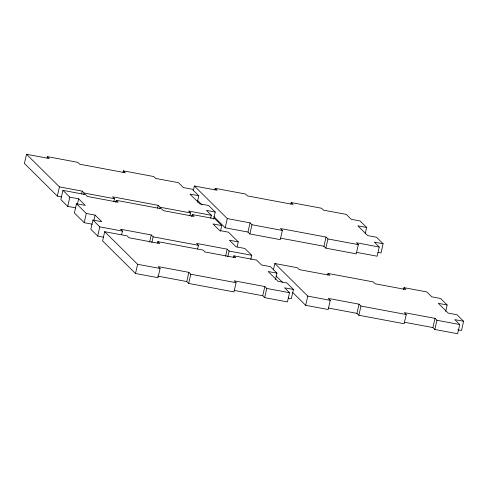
<?xml version="1.0" encoding="UTF-8"?>
<svg xmlns="http://www.w3.org/2000/svg" width="488" height="488" viewBox="0 0 488 488"><rect width="100%" height="100%" fill="white"/><g stroke="black" fill="none" stroke-linecap="round" stroke-linejoin="round"><path stroke-width="0.73" d="M47.068 158.063L47.391 156.648L49.3 158.533L26.511 154.275L24.4 163.48L57.322 196.078L61.732 196.902M57.322 196.078L59.432 186.874L26.511 154.275M115.796 202.453L116.278 200.33L118.188 202.221L87.498 196.481L85.589 194.59L62.946 190.357L60.841 199.561L67.722 206.375L75.799 207.888M67.722 206.375L69.827 197.17L62.946 190.357M69.827 197.17L78.641 198.817L85.29 205.405L76.482 203.758L74.371 212.963L84.18 222.674L92.263 224.187M77.342 204.484L78.641 198.817M81.575 193.968L82.222 191.137L59.432 186.874M83.808 194.444L84.131 193.028L82.222 191.137M84.18 222.674L86.291 213.469L76.482 203.758M86.291 213.469L95.105 215.123L101.754 221.704L92.94 220.058L90.835 229.262L97.716 236.076L103.554 237.168M93.971 220.076L95.105 215.123M97.716 236.076L99.82 226.871L92.94 220.058M157.545 243.048L157.868 241.633L159.777 243.524L129.082 237.784L127.173 235.893L104.688 231.69L102.578 240.895L135.499 273.493L157.99 277.696L160.094 268.491L158.185 266.601L188.88 272.341L190.79 274.232L236.064 282.698L233.959 291.903L188.679 283.436L186.77 281.546L157.575 276.086M113.869 201.544L114.521 198.707L112.612 196.816L158.191 205.344L160.101 207.235L190.491 212.914L189.844 215.745M123.037 172.264L123.36 170.849L153.751 176.534L155.66 178.425L178.449 182.683L183.39 187.575L192.199 189.222L198.787 195.743L197.329 202.117M121.652 234.643L122.464 231.105L120.548 229.214L151.243 234.954L153.153 236.845L198.433 245.311L197.622 248.849M135.499 273.493L137.61 264.289L104.688 231.69M149.621 242.036L151.243 234.954M157.545 208.175L158.191 205.344M151.853 242.506L153.153 236.845M159.777 208.65L160.101 207.235M193.388 190.241L194.364 185.995L217.154 190.253L215.245 188.362L214.921 189.777M191.766 216.66L192.254 214.537L214.891 218.77L221.772 225.584L220.472 231.251M186.77 281.546L188.88 272.341M188.679 283.436L190.79 274.232M210.724 218.118L211.371 215.287L206.436 210.395L215.245 212.042L213.622 219.124M280.594 238.162L323.94 246.263L325.85 248.154L356.234 253.839L358.345 244.634L327.954 238.949L326.045 237.058L280.466 228.536L282.375 230.428L280.264 239.632L249.874 233.947L247.965 232.062L225.175 227.798L227.286 218.594L194.364 185.995M225.59 256.237L227.213 249.161L196.524 243.421L198.433 245.311M227.829 256.712L229.122 251.052L227.213 249.161M233.514 257.255L233.837 255.84L256.627 260.098L261.568 264.99L270.382 266.637L276.964 273.158L275.506 279.532M237.095 246.843L238.236 241.883L228.421 232.166L219.612 230.519L212.957 223.937L221.772 225.584M247.965 232.062L250.076 222.857L227.286 218.594M249.874 233.947L251.985 224.748L250.076 222.857M250.789 259.531L251.765 255.285L244.884 248.471L236.07 246.818L229.421 240.236L238.236 241.883M288.377 298.113L291.318 298.662L293.422 289.457L284.614 287.81L289.549 292.702L287.444 301.907L264.649 297.643L262.739 295.752L264.85 286.548L234.155 280.807L236.064 282.698M264.649 297.643L266.759 288.439L264.85 286.548M273.402 269.882L274.86 263.508L297.351 267.717L299.26 269.608L329.949 275.342L328.04 273.451L327.716 274.872M290.891 203.984L291.214 202.569L321.604 208.254L323.514 210.145L346.303 214.403L351.244 219.295L360.053 220.942L366.64 227.463L365.183 233.837M328.497 308.05L356.948 313.369L358.857 315.26L404.131 323.727L406.242 314.522L360.961 306.055L359.052 304.164L328.363 298.424L330.272 300.315L328.162 309.52L305.677 305.317L307.782 296.112L274.86 263.508M323.94 246.263L326.045 237.058M325.85 248.154L327.954 238.949M356.948 313.369L359.052 304.164M358.857 315.26L360.961 306.055M378.054 252.418L380.994 252.967L383.098 243.762L374.29 242.115L379.225 247.007L377.12 256.212L356.533 252.357M403.527 289.787L404.015 287.658L426.805 291.922L431.74 296.814L440.554 298.461L447.136 304.982L445.678 311.35M457.817 329.796L461.489 330.486L463.6 321.281L454.785 319.634L459.726 324.52L457.616 333.725L434.826 329.467L432.917 327.576L435.028 318.371L404.332 312.631L406.242 314.522M434.826 329.467L436.937 320.262L435.028 318.371M47.391 156.648L77.781 162.327L79.69 164.218L125.27 172.74L123.36 170.849M215.245 188.362L245.635 194.047L247.544 195.938L293.123 204.46L291.214 202.569M198.787 195.743L189.972 194.096L199.848 203.874L208.663 205.521L215.245 212.042M366.64 227.463L357.826 225.816L367.702 235.594L376.516 237.241L383.098 243.762M211.371 215.287L188.581 211.023L190.491 212.914M379.225 247.007L356.435 242.743L358.345 244.634M84.131 193.028L114.521 198.707M251.985 224.748L282.375 230.428M116.278 200.33L161.559 208.797L163.468 210.688L194.163 216.428L192.254 214.537M99.82 226.871L122.464 231.105M229.122 251.052L251.765 255.285M157.868 241.633L203.142 250.1L205.051 251.991L235.747 257.731L233.837 255.84M328.04 273.451L373.32 281.918L375.229 283.809L405.925 289.549L404.015 287.658M276.964 273.158L268.15 271.511L278.026 281.289L286.84 282.936L293.422 289.457M447.136 304.982L438.328 303.329L448.204 313.113L457.018 314.76L463.6 321.281M137.61 264.289L160.094 268.491M266.759 288.439L289.549 292.702M307.782 296.112L330.272 300.315M436.937 320.262L459.726 324.52M234.295 290.433L262.739 295.752M404.473 322.257L432.917 327.576M275.994 275.921L282.467 282.332M292.721 292.489L305.677 305.317M197.652 200.544L201.971 204.82M213.842 216.574L225.175 227.798"/></g></svg>
